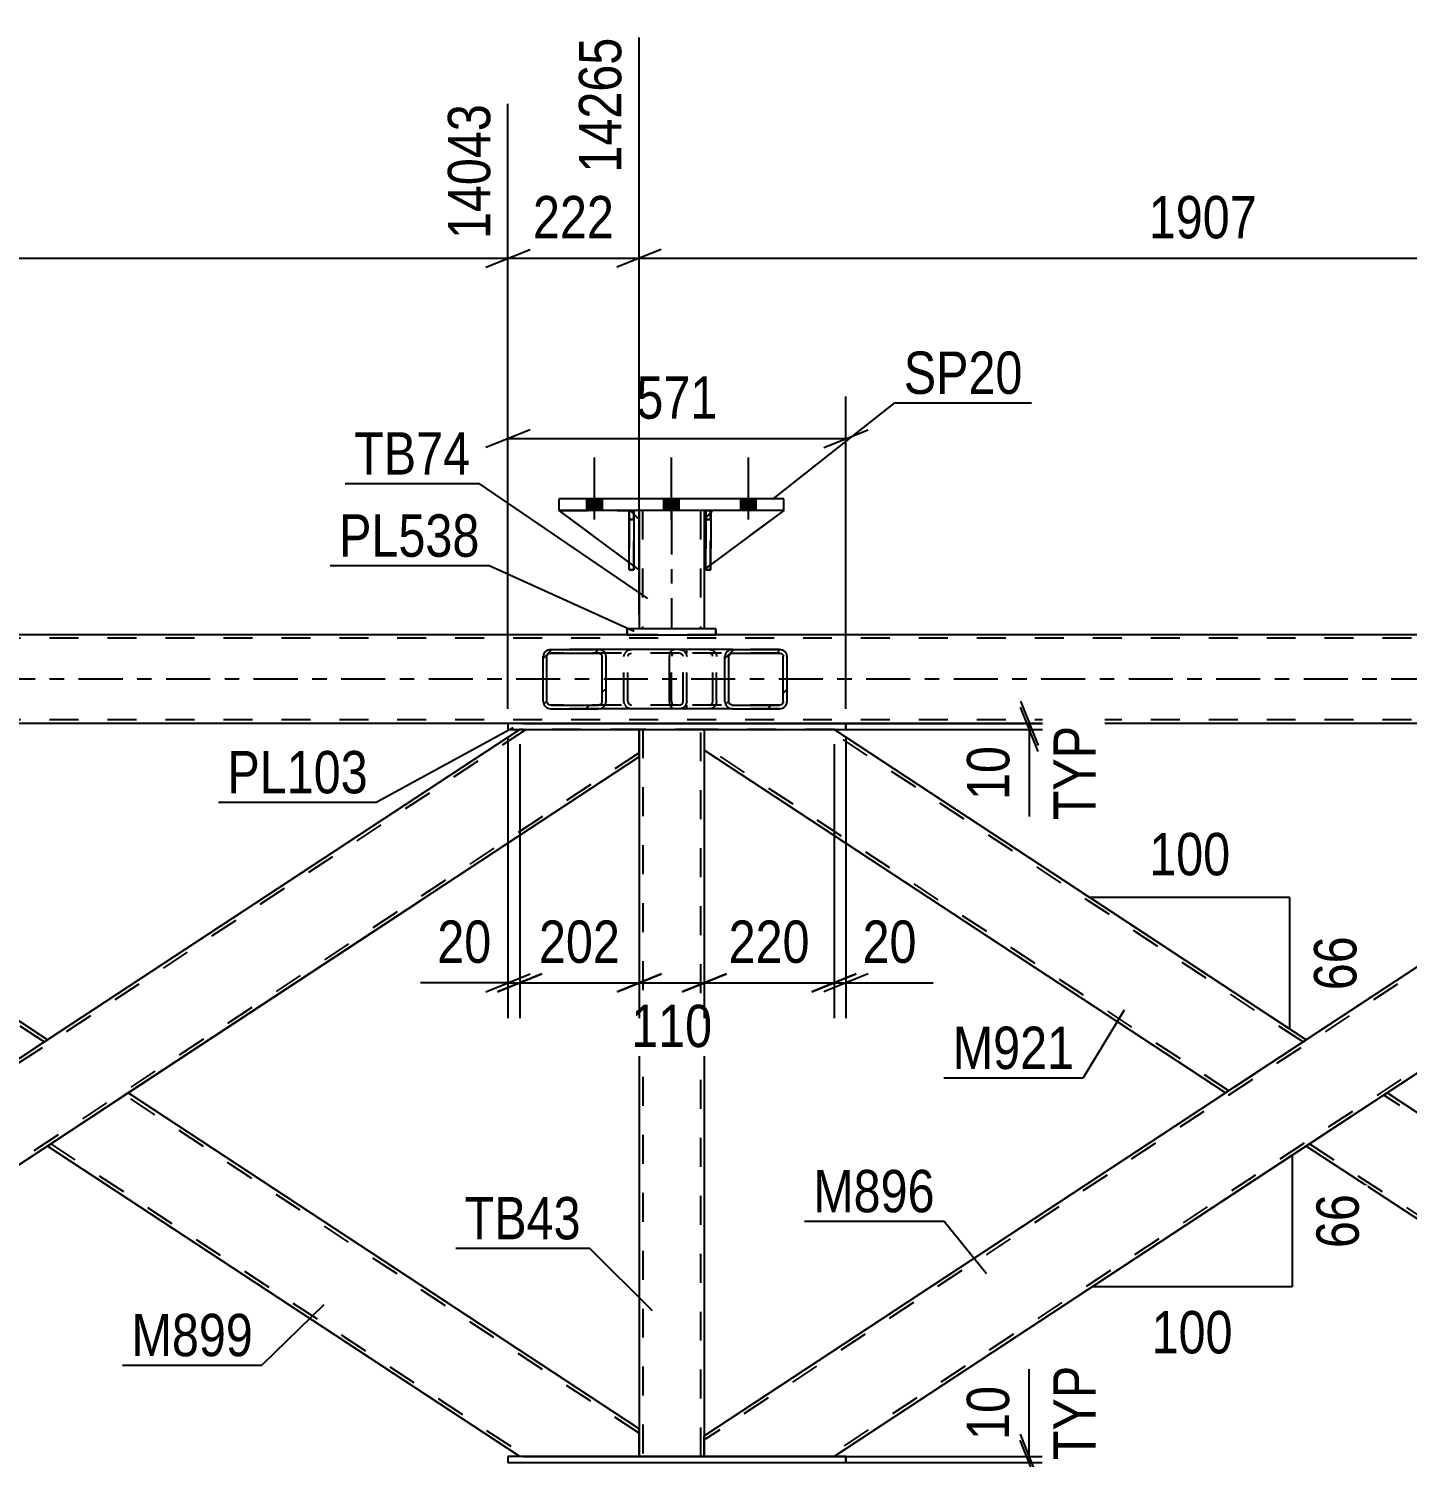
# Model space of a CAD drawing. Header units: millimetres. Extents: x -834 to 355, y -855 to -14.
# Drawn here: x -264 to -170.8, y -531.7 to -435 of the extents above; entities that cross this region are included whole.
import ezdxf

# ---------------------------------------------------------------- set-up
doc = ezdxf.new("R2010")
doc.units = ezdxf.units.MM
doc.linetypes.add('DXK_LINE_DOT2', pattern=[3.9198, 1.9599, -1.9599])
doc.linetypes.add('DXK_LINE_DOT3', pattern=[5.9187, 2.979, -0.9799, 0.9799, -0.9799])
doc.styles.add('Arial Narrow', font='ARIALN.TTF', dxfattribs={"height": 0.2})

# ---------------------------------------------------------------- blocks, each defined once
blk = doc.blocks.new('Bolt-570384938-8551 - 8376')
at = {"linetype": 'Continuous'}
for points in [[(-226.285, -467.632), (-225.245, -467.632), (-225.245, -466.832), (-226.285, -466.832)], [(-226.285, -467.632), (-225.245, -467.632), (-225.245, -466.832), (-226.285, -466.832)], [(-226.285, -467.632), (-225.245, -467.632), (-225.245, -466.832), (-226.285, -466.832)], [(-221.085, -467.632), (-220.045, -467.632), (-220.045, -466.832), (-221.085, -466.832)], [(-221.085, -467.632), (-220.045, -467.632), (-220.045, -466.832), (-221.085, -466.832)], [(-215.885, -467.632), (-214.845, -467.632), (-214.845, -466.832), (-215.885, -466.832)], [(-215.885, -467.632), (-214.845, -467.632), (-214.845, -466.832), (-215.885, -466.832)], [(-215.885, -467.632), (-214.845, -467.632), (-214.845, -466.832), (-215.885, -466.832)]]:
    blk.add_hatch(color=1, dxfattribs=at).paths.add_polyline_path(points)
at = {"color": 1, "linetype": 'Continuous'}
for p, q in [((-225.765, -468.232), (-225.765, -464.032)), ((-225.765, -468.232), (-225.765, -464.032)), ((-225.765, -468.232), (-225.765, -464.032)), ((-220.565, -468.232), (-220.565, -464.032)), ((-220.565, -468.232), (-220.565, -464.032)), ((-215.365, -468.232), (-215.365, -464.032)), ((-215.365, -468.232), (-215.365, -464.032)), ((-215.365, -468.232), (-215.365, -464.032)), ((-226.285, -467.632), (-226.285, -466.832)), ((-226.285, -467.632), (-226.285, -466.832)), ((-226.285, -467.632), (-226.285, -466.832)), ((-225.245, -467.632), (-225.245, -466.832)), ((-225.245, -467.632), (-225.245, -466.832)), ((-225.245, -467.632), (-225.245, -466.832)), ((-221.085, -467.632), (-221.085, -466.832)), ((-221.085, -467.632), (-221.085, -466.832)), ((-220.045, -467.632), (-220.045, -466.832)), ((-220.045, -467.632), (-220.045, -466.832)), ((-215.885, -467.632), (-215.885, -466.832)), ((-215.885, -467.632), (-215.885, -466.832)), ((-215.885, -467.632), (-215.885, -466.832)), ((-214.845, -467.632), (-214.845, -466.832)), ((-214.845, -467.632), (-214.845, -466.832)), ((-214.845, -467.632), (-214.845, -466.832))]:
    blk.add_line(p, q, dxfattribs=at)
blk = doc.blocks.new('Part-570384938-8392 - 8376')
at = {"color": 7, "linetype": 'DXK_LINE_DOT2'}
for p, q in [((-218.353, -482.432), (-222.753, -482.432)), ((-222.753, -482.432), (-222.753, -484.301)), ((-222.513, -482.432), (-222.513, -531.631)), ((-218.593, -531.631), (-218.593, -482.432)), ((-218.353, -482.432), (-218.353, -483.837)), ((-222.753, -529.762), (-222.753, -531.631)), ((-218.353, -530.227), (-218.353, -531.631)), ((-222.753, -531.631), (-218.353, -531.631))]:
    blk.add_line(p, q, dxfattribs=at)
at = {"color": 2, "linetype": 'Continuous'}
for p, q in [((-222.753, -484.301), (-222.753, -529.762)), ((-218.353, -483.837), (-218.353, -530.227))]:
    blk.add_line(p, q, dxfattribs=at)
blk = doc.blocks.new('Part-570384938-8474 - 8376')
at = {"color": 7, "linetype": 'DXK_LINE_DOT2'}
for p, q in [((-230.391, -482.432), (-305.187, -531.631)), ((-222.753, -482.432), (-230.828, -482.432)), ((-230.828, -482.432), (-230.828, -482.432)), ((-222.753, -484.015), (-295.142, -531.631)), ((-222.753, -483.728), (-222.753, -484.302)), ((-262.767, -503.441), (-268.226, -507.032)), ((-257.308, -507.032), (-262.734, -510.601)), ((-262.767, -510.623), (-262.734, -510.601)), ((-262.734, -510.601), (-262.767, -510.623)), ((-305.334, -531.441), (-305.623, -531.631)), ((-305.623, -531.631), (-305.623, -531.631)), ((-305.623, -531.631), (-294.705, -531.631))]:
    blk.add_line(p, q, dxfattribs=at)
at = {"color": 2, "linetype": 'Continuous'}
for p, q in [((-230.828, -482.432), (-262.767, -503.441)), ((-222.753, -484.302), (-222.753, -482.432)), ((-222.753, -484.302), (-257.308, -507.032)), ((-268.226, -507.032), (-305.334, -531.441)), ((-262.767, -510.623), (-294.705, -531.631))]:
    blk.add_line(p, q, dxfattribs=at)
blk = doc.blocks.new('Part-570384938-8987 - 8376')
at = {"color": 2, "linetype": 'Continuous'}
for p, q in [((-223.118, -467.632), (-223.438, -467.632)), ((-223.438, -471.632), (-223.438, -467.632)), ((-223.118, -467.632), (-223.118, -467.632)), ((-223.118, -467.632), (-223.118, -471.632)), ((-223.118, -471.632), (-223.438, -471.632))]:
    blk.add_line(p, q, dxfattribs=at)
at = {"color": 7, "linetype": 'DXK_LINE_DOT2'}
for p, q in [((-223.438, -467.632), (-223.438, -468.232)), ((-223.118, -468.232), (-223.118, -467.632)), ((-223.118, -468.232), (-223.438, -468.232)), ((-223.438, -468.232), (-223.438, -471.632)), ((-223.118, -471.632), (-223.118, -468.232))]:
    blk.add_line(p, q, dxfattribs=at)
blk = doc.blocks.new('Part-570384938-8479 - 8376')
at = {"color": 2, "linetype": 'Continuous'}
for p, q in [((-305.334, -482.623), (-305.301, -482.601)), ((-268.226, -507.032), (-305.334, -482.623)), ((-305.301, -482.601), (-305.044, -482.432)), ((-305.06, -482.432), (-305.099, -482.468)), ((-262.767, -503.441), (-294.706, -482.432)), ((-263.037, -503.618), (-268.226, -507.032)), ((-262.8, -503.463), (-263.037, -503.618)), ((-262.767, -503.441), (-262.8, -503.463)), ((-262.767, -503.441), (-262.767, -503.441))]:
    blk.add_line(p, q, dxfattribs=at)
at = {"color": 7, "linetype": 'DXK_LINE_DOT2'}
for p, q in [((-305.301, -482.601), (-305.334, -482.623)), ((-268.008, -506.888), (-305.116, -482.479)), ((-294.706, -482.432), (-305.06, -482.432)), ((-305.06, -482.432), (-305.06, -482.432)), ((-262.985, -503.585), (-295.143, -482.432)), ((-263.037, -503.618), (-262.895, -503.525)), ((-262.985, -503.585), (-262.985, -503.585)), ((-262.767, -503.441), (-262.767, -503.441)), ((-262.767, -503.441), (-262.767, -503.441)), ((-263.204, -503.728), (-263.204, -503.728)), ((-263.204, -503.728), (-263.204, -503.728)), ((-268.226, -507.032), (-268.226, -507.032))]:
    blk.add_line(p, q, dxfattribs=at)
blk = doc.blocks.new('Part-570384938-8510 - 8376')
at = {"linetype": 'Continuous'}
h = blk.add_hatch(dxfattribs=at)
h.set_pattern_fill('', scale=0.7, style=0, pattern_type=0)
h.set_pattern_definition([(45, (-229.2106, -480.7356), (-1.57154, 1.57154), [])])
h.paths.add_polyline_path([(-229.25, -480.552), (-229.211, -480.736), (-229.1, -480.891), (-228.934, -480.995), (-228.739, -481.032), (-225.504, -481.032), (-225.308, -480.995), (-225.142, -480.891), (-225.032, -480.736), (-224.993, -480.552), (-224.993, -477.512), (-225.032, -477.328), (-225.142, -477.173), (-225.308, -477.068), (-225.504, -477.032), (-228.739, -477.032), (-228.934, -477.068), (-229.1, -477.173), (-229.211, -477.328), (-229.25, -477.512)])
h.paths.add_polyline_path([(-228.975, -477.42), (-228.919, -477.342), (-228.836, -477.29), (-228.739, -477.272), (-225.504, -477.272), (-225.406, -477.29), (-225.323, -477.342), (-225.268, -477.42), (-225.248, -477.512), (-225.248, -480.552), (-225.268, -480.644), (-225.323, -480.722), (-225.406, -480.774), (-225.504, -480.792), (-228.739, -480.792), (-228.836, -480.774), (-228.919, -480.722), (-228.975, -480.644), (-228.994, -480.552), (-228.994, -477.512)])
at = {"color": 2, "linetype": 'Continuous'}
for p, q in [((-229.211, -477.328), (-229.25, -477.512)), ((-229.25, -480.552), (-229.25, -477.512)), ((-228.994, -477.512), (-228.975, -477.42)), ((-228.994, -480.552), (-228.994, -477.512)), ((-228.975, -477.42), (-228.919, -477.342)), ((-228.739, -477.032), (-228.934, -477.068)), ((-228.919, -477.342), (-228.836, -477.29)), ((-228.836, -477.29), (-228.739, -477.272)), ((-228.739, -477.032), (-225.504, -477.032)), ((-228.739, -477.272), (-225.504, -477.272)), ((-220.425, -477.032), (-225.504, -477.032)), ((-225.308, -477.068), (-225.504, -477.032)), ((-225.504, -477.272), (-225.406, -477.29)), ((-225.406, -477.29), (-225.323, -477.342)), ((-225.323, -477.342), (-225.268, -477.42)), ((-225.268, -477.42), (-225.248, -477.512)), ((-225.248, -480.552), (-225.248, -477.512)), ((-224.993, -477.512), (-225.032, -477.328)), ((-224.993, -480.552), (-224.993, -477.512)), ((-229.25, -480.552), (-229.211, -480.736)), ((-228.975, -480.644), (-228.994, -480.552)), ((-228.919, -480.722), (-228.975, -480.644)), ((-228.934, -480.995), (-228.739, -481.032)), ((-228.836, -480.774), (-228.919, -480.722)), ((-228.739, -480.792), (-228.836, -480.774)), ((-228.739, -480.792), (-225.504, -480.792)), ((-228.739, -481.032), (-225.504, -481.032)), ((-225.406, -480.774), (-225.504, -480.792)), ((-225.504, -481.032), (-225.308, -480.995)), ((-220.425, -481.032), (-225.504, -481.032)), ((-225.323, -480.722), (-225.406, -480.774)), ((-225.268, -480.644), (-225.323, -480.722)), ((-225.248, -480.552), (-225.268, -480.644)), ((-225.032, -480.736), (-224.993, -480.552))]:
    blk.add_line(p, q, dxfattribs=at)
at = {"color": 7, "linetype": 'DXK_LINE_DOT2'}
for p, q in [((-225.504, -477.032), (-228.739, -477.032)), ((-220.038, -477.272), (-228.739, -477.272)), ((-223.784, -477.512), (-223.745, -477.328)), ((-223.784, -480.552), (-223.784, -477.512)), ((-223.509, -477.42), (-223.529, -477.512)), ((-223.529, -480.552), (-223.529, -477.512)), ((-223.454, -477.342), (-223.509, -477.42)), ((-223.469, -477.068), (-223.273, -477.032)), ((-223.454, -477.342), (-223.432, -477.328)), ((-223.432, -477.328), (-223.371, -477.29)), ((-223.371, -477.29), (-223.273, -477.272)), ((-220.038, -477.032), (-220.425, -477.032)), ((-220.038, -477.032), (-219.843, -477.068)), ((-219.941, -477.29), (-220.038, -477.272)), ((-219.858, -477.342), (-219.941, -477.29)), ((-219.802, -477.42), (-219.858, -477.342)), ((-219.783, -477.512), (-219.802, -477.42)), ((-219.783, -480.552), (-219.783, -477.512)), ((-219.566, -477.328), (-219.528, -477.512)), ((-219.528, -480.552), (-219.528, -477.512)), ((-220.038, -480.792), (-228.739, -480.792)), ((-225.504, -481.032), (-228.739, -481.032)), ((-223.745, -480.736), (-223.784, -480.552)), ((-223.529, -480.552), (-223.509, -480.644)), ((-223.509, -480.644), (-223.454, -480.722)), ((-223.273, -481.032), (-223.469, -480.995)), ((-223.454, -480.722), (-223.432, -480.736)), ((-223.432, -480.736), (-223.371, -480.774)), ((-223.371, -480.774), (-223.273, -480.792)), ((-220.038, -481.032), (-220.425, -481.032)), ((-220.038, -480.792), (-219.941, -480.774)), ((-219.843, -480.995), (-220.038, -481.032)), ((-219.941, -480.774), (-219.858, -480.722)), ((-219.858, -480.722), (-219.802, -480.644)), ((-219.802, -480.644), (-219.783, -480.552)), ((-219.528, -480.552), (-219.566, -480.736))]:
    blk.add_line(p, q, dxfattribs=at)
at = {"color": 2, "linetype": 'Continuous'}
for centre, start, end in [((-228.758, -477.533), 110.75831, 155.68004), ((-225.484, -477.533), 24.31996, 69.24169), ((-228.758, -480.531), 204.31996, 249.24169), ((-225.484, -480.531), 290.75831, 335.68004)]:
    blk.add_arc(centre, 0.496, start, end, dxfattribs=at)
at = {"color": 7, "linetype": 'DXK_LINE_DOT2'}
for centre, start, end in [((-223.293, -477.533), 110.75832, 155.68004), ((-220.019, -477.533), 24.31996, 69.24168), ((-223.293, -480.531), 204.31996, 249.24168), ((-220.019, -480.531), 290.75832, 335.68004)]:
    blk.add_arc(centre, 0.496, start, end, dxfattribs=at)
blk = doc.blocks.new('Part-570384938-8564 - 8376')
at = {"color": 7, "linetype": 'DXK_LINE_DOT2'}
for p, q in [((-218.238, -468.232), (-218.238, -467.632)), ((-218.238, -467.632), (-218.238, -467.632)), ((-218.238, -467.632), (-218.238, -471.632)), ((-218.238, -467.632), (-217.918, -467.632)), ((-217.918, -467.632), (-217.918, -468.232)), ((-217.918, -471.632), (-217.918, -467.632)), ((-218.238, -471.632), (-218.238, -468.232)), ((-218.238, -468.232), (-217.918, -468.232)), ((-217.918, -468.232), (-217.918, -471.632)), ((-218.238, -471.632), (-217.918, -471.632))]:
    blk.add_line(p, q, dxfattribs=at)
blk = doc.blocks.new('Part-570384938-8566 - 8376')
at = {"color": 2, "linetype": 'Continuous'}
for p, q in [((-217.918, -467.632), (-218.239, -467.632)), ((-218.239, -471.632), (-218.238, -467.632)), ((-217.919, -467.632), (-217.918, -467.632)), ((-217.918, -467.632), (-217.919, -471.632)), ((-217.919, -471.632), (-218.239, -471.632))]:
    blk.add_line(p, q, dxfattribs=at)
at = {"color": 7, "linetype": 'DXK_LINE_DOT2'}
for p, q in [((-218.239, -467.632), (-218.239, -468.232)), ((-217.919, -468.232), (-217.919, -467.632)), ((-217.919, -468.232), (-218.239, -468.232)), ((-218.239, -468.232), (-218.239, -471.632)), ((-217.919, -471.632), (-217.919, -468.232))]:
    blk.add_line(p, q, dxfattribs=at)
blk = doc.blocks.new('Part-570384938-8940 - 8376')
at = {"linetype": 'Continuous'}
h = blk.add_hatch(dxfattribs=at)
h.set_pattern_fill('', scale=0.7, style=0, pattern_type=0)
h.set_pattern_definition([(45, (-216.911, -480.7356), (-1.57154, 1.57154), [])])
h.paths.add_polyline_path([(-216.949, -480.552), (-216.911, -480.736), (-216.802, -480.891), (-216.638, -480.995), (-216.446, -481.032), (-213.257, -481.032), (-213.064, -480.995), (-212.9, -480.891), (-212.791, -480.736), (-212.753, -480.552), (-212.753, -477.512), (-212.791, -477.328), (-212.9, -477.173), (-213.064, -477.068), (-213.257, -477.032), (-216.446, -477.032), (-216.638, -477.068), (-216.802, -477.173), (-216.911, -477.328), (-216.949, -477.512)])
h.paths.add_polyline_path([(-216.678, -477.42), (-216.624, -477.342), (-216.542, -477.29), (-216.446, -477.272), (-213.257, -477.272), (-213.16, -477.29), (-213.078, -477.342), (-213.024, -477.42), (-213.005, -477.512), (-213.005, -480.552), (-213.024, -480.644), (-213.078, -480.722), (-213.16, -480.774), (-213.257, -480.792), (-216.446, -480.792), (-216.542, -480.774), (-216.624, -480.722), (-216.678, -480.644), (-216.697, -480.552), (-216.697, -477.512)])
at = {"color": 2, "linetype": 'Continuous'}
for p, q in [((-220.694, -477.512), (-220.674, -477.328)), ((-220.694, -480.552), (-220.694, -477.512)), ((-220.674, -477.328), (-220.615, -477.173)), ((-220.615, -477.173), (-220.528, -477.068)), ((-220.528, -477.068), (-220.425, -477.032)), ((-216.446, -477.032), (-220.425, -477.032)), ((-216.911, -477.328), (-216.949, -477.512)), ((-216.949, -480.552), (-216.949, -477.512)), ((-216.697, -477.512), (-216.678, -477.42)), ((-216.697, -480.552), (-216.697, -477.512)), ((-216.678, -477.42), (-216.624, -477.342)), ((-216.446, -477.032), (-216.638, -477.068)), ((-216.624, -477.342), (-216.542, -477.29)), ((-216.542, -477.29), (-216.446, -477.272)), ((-216.446, -477.032), (-213.257, -477.032)), ((-216.446, -477.272), (-213.257, -477.272)), ((-213.064, -477.068), (-213.257, -477.032)), ((-213.257, -477.272), (-213.16, -477.29)), ((-213.16, -477.29), (-213.078, -477.342)), ((-213.078, -477.342), (-213.024, -477.42)), ((-213.024, -477.42), (-213.005, -477.512)), ((-213.005, -480.552), (-213.005, -477.512)), ((-212.753, -477.512), (-212.791, -477.328)), ((-212.753, -480.552), (-212.753, -477.512)), ((-220.674, -480.736), (-220.694, -480.552)), ((-220.615, -480.891), (-220.674, -480.736)), ((-220.528, -480.995), (-220.615, -480.891)), ((-220.425, -481.032), (-220.528, -480.995)), ((-216.446, -481.032), (-220.425, -481.032)), ((-216.949, -480.552), (-216.911, -480.736)), ((-216.678, -480.644), (-216.697, -480.552)), ((-216.624, -480.722), (-216.678, -480.644)), ((-216.638, -480.995), (-216.446, -481.032)), ((-216.542, -480.774), (-216.624, -480.722)), ((-216.446, -480.792), (-216.542, -480.774)), ((-216.446, -480.792), (-213.257, -480.792)), ((-216.446, -481.032), (-213.257, -481.032)), ((-213.16, -480.774), (-213.257, -480.792)), ((-213.257, -481.032), (-213.064, -480.995)), ((-213.078, -480.722), (-213.16, -480.774)), ((-213.024, -480.644), (-213.078, -480.722)), ((-213.005, -480.552), (-213.024, -480.644)), ((-212.791, -480.736), (-212.753, -480.552))]:
    blk.add_line(p, q, dxfattribs=at)
at = {"color": 7, "linetype": 'DXK_LINE_DOT2'}
for p, q in [((-220.549, -477.42), (-220.56, -477.512)), ((-220.56, -480.552), (-220.56, -477.512)), ((-220.52, -477.342), (-220.549, -477.42)), ((-220.477, -477.29), (-220.52, -477.342)), ((-220.425, -477.272), (-220.477, -477.29)), ((-213.257, -477.272), (-220.425, -477.272)), ((-219.528, -477.272), (-219.528, -477.032)), ((-218.018, -477.032), (-217.825, -477.068)), ((-217.922, -477.29), (-218.018, -477.272)), ((-217.84, -477.342), (-217.922, -477.29)), ((-217.785, -477.42), (-217.84, -477.342)), ((-217.766, -477.512), (-217.785, -477.42)), ((-217.766, -480.552), (-217.766, -477.512)), ((-217.553, -477.328), (-217.514, -477.512)), ((-217.514, -480.552), (-217.514, -477.512)), ((-213.257, -477.032), (-216.446, -477.032)), ((-220.56, -480.552), (-220.549, -480.644)), ((-220.549, -480.644), (-220.52, -480.722)), ((-220.52, -480.722), (-220.477, -480.774)), ((-220.477, -480.774), (-220.425, -480.792)), ((-213.257, -480.792), (-220.425, -480.792)), ((-219.528, -481.032), (-219.528, -480.792)), ((-218.018, -480.792), (-217.922, -480.774)), ((-217.825, -480.995), (-218.018, -481.032)), ((-217.922, -480.774), (-217.84, -480.722)), ((-217.84, -480.722), (-217.785, -480.644)), ((-217.785, -480.644), (-217.766, -480.552)), ((-217.514, -480.552), (-217.553, -480.736)), ((-213.257, -481.032), (-216.446, -481.032))]:
    blk.add_line(p, q, dxfattribs=at)
for centre, start, end in [((-218.003, -477.528), 23.89514, 68.84868), ((-218.003, -480.536), 291.15132, 336.10486)]:
    blk.add_arc(centre, 0.492, start, end, dxfattribs=at)
at = {"color": 2, "linetype": 'Continuous'}
for centre, start, end in [((-216.461, -477.528), 111.15132, 156.10487), ((-213.242, -477.528), 23.89513, 68.84868), ((-216.461, -480.536), 203.89513, 248.84868), ((-213.242, -480.536), 291.15132, 336.10487)]:
    blk.add_arc(centre, 0.492, start, end, dxfattribs=at)
blk = doc.blocks.new('Part-570384938-8954 - 8376')
at = {"color": 2, "linetype": 'Continuous'}
for p, q in [((-172.174, -507.032), (-177.633, -510.623)), ((-172.174, -507.032), (-172.174, -507.032)), ((-135.066, -531.441), (-172.174, -507.032)), ((-177.633, -510.623), (-177.633, -510.623)), ((-145.695, -531.631), (-177.633, -510.623)), ((-135.099, -531.463), (-135.355, -531.631)), ((-135.301, -531.595), (-135.341, -531.631)), ((-135.066, -531.441), (-135.099, -531.463))]:
    blk.add_line(p, q, dxfattribs=at)
at = {"color": 7, "linetype": 'DXK_LINE_DOT2'}
for p, q in [((-172.207, -507.054), (-172.61, -507.319)), ((-172.61, -507.319), (-172.61, -507.319)), ((-172.61, -507.319), (-172.61, -507.319)), ((-172.392, -507.175), (-172.392, -507.175)), ((-135.284, -531.584), (-172.392, -507.175)), ((-172.174, -507.032), (-172.174, -507.032)), ((-177.196, -510.335), (-177.196, -510.335)), ((-177.414, -510.479), (-177.398, -510.468)), ((-177.414, -510.479), (-177.414, -510.479)), ((-177.414, -510.479), (-145.258, -531.631)), ((-135.341, -531.631), (-145.695, -531.631)), ((-145.695, -531.631), (-145.695, -531.631)), ((-135.355, -531.631), (-135.335, -531.618)), ((-135.301, -531.595), (-135.284, -531.584)), ((-135.284, -531.584), (-135.301, -531.595)), ((-135.066, -531.441), (-135.066, -531.441))]:
    blk.add_line(p, q, dxfattribs=at)
blk = doc.blocks.new('Part-570384938-8685 - 8376')
at = {"color": 7, "linetype": 'DXK_LINE_DOT2'}
for p, q in [((-217.765, -467.631), (-218.365, -468.231)), ((-218.365, -468.231), (-217.765, -467.631)), ((-218.365, -471.631), (-212.965, -467.632)), ((-212.965, -467.632), (-217.765, -467.631)), ((-218.365, -468.231), (-218.365, -471.631)), ((-218.365, -468.231), (-218.365, -468.231)), ((-218.365, -468.231), (-218.365, -471.631))]:
    blk.add_line(p, q, dxfattribs=at)
blk = doc.blocks.new('Part-570384938-8686 - 8376')
at = {"color": 7, "linetype": 'DXK_LINE_DOT2'}
for p, q in [((-218.365, -468.231), (-217.765, -467.631)), ((-217.918, -467.785), (-218.238, -468.105)), ((-212.965, -467.632), (-217.765, -467.631)), ((-218.365, -468.231), (-218.365, -471.631)), ((-218.365, -471.631), (-217.919, -471.301))]:
    blk.add_line(p, q, dxfattribs=at)
at = {"color": 2, "linetype": 'Continuous'}
for p, q in [((-212.965, -467.632), (-217.919, -471.301)), ((-217.765, -467.631), (-217.918, -467.785)), ((-218.238, -468.105), (-218.365, -468.231)), ((-218.365, -468.231), (-218.365, -471.631)), ((-218.365, -468.231), (-218.365, -468.231)), ((-218.239, -471.538), (-218.365, -471.631))]:
    blk.add_line(p, q, dxfattribs=at)
blk = doc.blocks.new('Part-570384938-8687 - 8376')
at = {"color": 7, "linetype": 'DXK_LINE_DOT2'}
for p, q in [((-222.765, -471.631), (-228.165, -467.631)), ((-228.165, -467.631), (-223.365, -467.631)), ((-223.365, -467.631), (-222.765, -468.231)), ((-222.765, -468.231), (-222.765, -471.631))]:
    blk.add_line(p, q, dxfattribs=at)
blk = doc.blocks.new('Part-570384938-8688 - 8376')
at = {"color": 2, "linetype": 'Continuous'}
for p, q in [((-223.438, -471.132), (-228.165, -467.631)), ((-222.765, -468.231), (-223.118, -467.878)), ((-222.765, -468.231), (-222.765, -471.631)), ((-222.765, -471.631), (-223.118, -471.369))]:
    blk.add_line(p, q, dxfattribs=at)
at = {"color": 7, "linetype": 'DXK_LINE_DOT2'}
for p, q in [((-223.365, -467.631), (-228.165, -467.631)), ((-223.118, -467.878), (-223.365, -467.631)), ((-223.118, -471.369), (-223.438, -471.132))]:
    blk.add_line(p, q, dxfattribs=at)
blk = doc.blocks.new('Part-570384938-8693 - 8376')
at = {"color": 2, "linetype": 'Continuous'}
for p, q in [((-228.165, -467.632), (-228.165, -466.832)), ((-212.965, -466.832), (-228.165, -466.832)), ((-212.965, -467.632), (-212.965, -466.832)), ((-212.965, -467.632), (-228.165, -467.632))]:
    blk.add_line(p, q, dxfattribs=at)
at = {"color": 7, "linetype": 'DXK_LINE_DOT2'}
for p, q in [((-228.165, -467.632), (-228.165, -466.832)), ((-212.965, -467.632), (-212.965, -466.832))]:
    blk.add_line(p, q, dxfattribs=at)
blk = doc.blocks.new('Part-570384938-8703 - 8376')
at = {"color": 2, "linetype": 'Continuous'}
for p, q in [((-222.765, -467.632), (-222.765, -468.232)), ((-218.365, -467.632), (-218.365, -468.232)), ((-222.765, -471.631), (-222.765, -475.632)), ((-218.365, -471.631), (-218.365, -475.632))]:
    blk.add_line(p, q, dxfattribs=at)
at = {"color": 7, "linetype": 'DXK_LINE_DOT2'}
for p, q in [((-218.365, -467.632), (-222.765, -467.632)), ((-222.525, -467.632), (-222.525, -475.632)), ((-218.605, -467.632), (-218.605, -475.632)), ((-222.765, -468.232), (-222.765, -471.631)), ((-218.365, -468.232), (-218.365, -471.631)), ((-218.365, -475.632), (-222.765, -475.632))]:
    blk.add_line(p, q, dxfattribs=at)
at = {"color": 7, "linetype": 'DXK_LINE_DOT3'}
blk.add_line((-220.565, -467.632), (-220.565, -475.632), dxfattribs=at)
blk = doc.blocks.new('Part-570384938-8708 - 8376')
at = {"color": 2, "linetype": 'Continuous'}
for p, q in [((-223.565, -476.032), (-223.565, -475.632)), ((-223.565, -475.632), (-223.565, -475.632)), ((-217.565, -475.632), (-223.565, -475.632)), ((-217.565, -475.632), (-217.565, -476.032)), ((-223.565, -476.032), (-223.565, -476.032)), ((-223.565, -476.032), (-217.565, -476.032))]:
    blk.add_line(p, q, dxfattribs=at)
at = {"color": 7, "linetype": 'DXK_LINE_DOT2'}
for p, q in [((-223.565, -475.632), (-223.565, -476.032)), ((-217.565, -475.632), (-217.565, -475.632)), ((-217.565, -476.032), (-217.565, -475.632)), ((-217.565, -476.032), (-217.565, -476.032))]:
    blk.add_line(p, q, dxfattribs=at)
blk = doc.blocks.new('Part-570384938-8757 - 8376')
at = {"color": 2, "linetype": 'Continuous'}
for p, q in [((-231.628, -482.032), (-231.628, -482.432)), ((-208.772, -482.032), (-231.628, -482.032)), ((-208.772, -482.032), (-208.772, -482.432)), ((-208.772, -482.032), (-208.772, -482.032)), ((-231.628, -482.432), (-208.772, -482.432)), ((-208.772, -482.432), (-208.772, -482.432))]:
    blk.add_line(p, q, dxfattribs=at)
at = {"color": 7, "linetype": 'DXK_LINE_DOT2'}
for p, q in [((-231.628, -482.032), (-231.628, -482.432)), ((-208.772, -482.432), (-208.772, -482.032)), ((-208.772, -482.032), (-208.772, -482.032)), ((-208.772, -482.432), (-208.772, -482.432))]:
    blk.add_line(p, q, dxfattribs=at)
blk = doc.blocks.new('Part-570384938-8774 - 8376')
at = {"color": 2, "linetype": 'Continuous'}
for p, q in [((-231.629, -531.631), (-231.629, -532.031)), ((-208.771, -531.631), (-231.629, -531.631)), ((-208.771, -531.631), (-208.771, -532.031)), ((-208.771, -531.631), (-208.771, -531.631)), ((-231.629, -532.031), (-208.771, -532.031)), ((-208.771, -532.031), (-208.771, -532.031))]:
    blk.add_line(p, q, dxfattribs=at)
at = {"color": 7, "linetype": 'DXK_LINE_DOT2'}
for p, q in [((-231.629, -531.631), (-231.629, -532.031)), ((-208.771, -532.031), (-208.771, -531.631)), ((-208.771, -531.631), (-208.771, -531.631)), ((-208.771, -532.031), (-208.771, -532.031))]:
    blk.add_line(p, q, dxfattribs=at)
blk = doc.blocks.new('Part-570384938-8839 - 8376')
at = {"color": 2, "linetype": 'Continuous'}
for p, q in [((-257.308, -507.032), (-262.767, -510.623)), ((-257.308, -507.032), (-257.308, -507.032)), ((-222.753, -529.761), (-257.308, -507.032)), ((-262.767, -510.623), (-262.767, -510.623)), ((-230.829, -531.631), (-262.767, -510.623)), ((-222.753, -531.631), (-222.753, -529.761))]:
    blk.add_line(p, q, dxfattribs=at)
at = {"color": 7, "linetype": 'DXK_LINE_DOT2'}
for p, q in [((-257.341, -507.054), (-257.745, -507.319)), ((-257.745, -507.319), (-257.745, -507.319)), ((-257.745, -507.319), (-257.745, -507.319)), ((-257.526, -507.175), (-257.526, -507.175)), ((-222.753, -530.049), (-257.526, -507.175)), ((-257.308, -507.032), (-257.308, -507.032)), ((-262.33, -510.335), (-262.33, -510.335)), ((-262.549, -510.479), (-262.532, -510.468)), ((-262.549, -510.479), (-262.549, -510.479)), ((-262.549, -510.479), (-230.392, -531.631)), ((-222.753, -530.116), (-222.753, -530.049)), ((-222.753, -531.631), (-230.829, -531.631)), ((-230.829, -531.631), (-230.829, -531.631))]:
    blk.add_line(p, q, dxfattribs=at)
blk = doc.blocks.new('Part-570384938-8919 - 8376')
at = {"color": 7, "linetype": 'DXK_LINE_DOT2'}
for p, q in [((-115.637, -476.272), (-793.353, -476.272)), ((-217.565, -476.032), (-223.565, -476.032)), ((-115.637, -481.792), (-793.353, -481.792)), ((-208.772, -482.032), (-231.628, -482.032))]:
    blk.add_line(p, q, dxfattribs=at)
at = {"color": 2, "linetype": 'Continuous'}
for p, q in [((-223.565, -476.032), (-387.833, -476.032)), ((-115.637, -476.032), (-217.565, -476.032)), ((-231.628, -482.032), (-293.906, -482.032)), ((-146.494, -482.032), (-208.772, -482.032))]:
    blk.add_line(p, q, dxfattribs=at)
at = {"color": 7, "linetype": 'DXK_LINE_DOT3'}
blk.add_line((-115.637, -479.032), (-793.353, -479.032), dxfattribs=at)
blk = doc.blocks.new('Part-570384938-8949 - 8376')
at = {"color": 7, "linetype": 'DXK_LINE_DOT2'}
for p, q in [((-145.257, -482.432), (-218.353, -530.513)), ((-135.212, -482.432), (-210.008, -531.631)), ((-134.776, -482.432), (-145.694, -482.432)), ((-145.694, -482.432), (-145.694, -482.432)), ((-134.776, -482.432), (-134.776, -482.432)), ((-134.776, -482.432), (-134.776, -482.432)), ((-177.633, -503.441), (-183.092, -507.032)), ((-172.174, -507.032), (-177.633, -510.623)), ((-209.571, -531.631), (-218.353, -531.631)), ((-209.571, -531.631), (-209.571, -531.631))]:
    blk.add_line(p, q, dxfattribs=at)
at = {"color": 2, "linetype": 'Continuous'}
for p, q in [((-145.694, -482.432), (-177.633, -503.441)), ((-134.776, -482.432), (-172.174, -507.032)), ((-218.353, -530.226), (-183.092, -507.032)), ((-177.633, -510.623), (-209.571, -531.631)), ((-218.353, -531.631), (-218.353, -530.226))]:
    blk.add_line(p, q, dxfattribs=at)
blk = doc.blocks.new('Part-570384938-8975 - 8376')
at = {"color": 2, "linetype": 'Continuous'}
for p, q in [((-218.353, -482.432), (-218.353, -483.838)), ((-177.633, -503.441), (-209.572, -482.432)), ((-183.092, -507.032), (-218.353, -483.838)), ((-177.902, -503.618), (-183.092, -507.032)), ((-177.666, -503.463), (-177.902, -503.618)), ((-177.633, -503.441), (-177.666, -503.463))]:
    blk.add_line(p, q, dxfattribs=at)
at = {"color": 7, "linetype": 'DXK_LINE_DOT2'}
for p, q in [((-209.572, -482.432), (-218.353, -482.432)), ((-210.009, -482.432), (-210.009, -482.432)), ((-177.851, -503.585), (-210.009, -482.432)), ((-182.873, -506.888), (-218.353, -483.55)), ((-177.902, -503.618), (-177.761, -503.525)), ((-177.851, -503.585), (-177.851, -503.585)), ((-177.633, -503.441), (-177.633, -503.441)), ((-177.633, -503.441), (-177.633, -503.441)), ((-178.069, -503.728), (-178.069, -503.728)), ((-178.069, -503.728), (-178.069, -503.728)), ((-183.092, -507.032), (-183.092, -507.032))]:
    blk.add_line(p, q, dxfattribs=at)
blk = doc.blocks.new('Part-570384938-8986 - 8376')
at = {"color": 7, "linetype": 'DXK_LINE_DOT2'}
for p, q in [((-223.438, -468.232), (-223.438, -467.632)), ((-223.438, -467.632), (-223.438, -467.632)), ((-223.438, -467.632), (-223.438, -471.632)), ((-223.438, -467.632), (-223.118, -467.632)), ((-223.118, -467.632), (-223.118, -468.232)), ((-223.118, -471.632), (-223.118, -467.632)), ((-223.438, -471.632), (-223.438, -468.232)), ((-223.438, -468.232), (-223.118, -468.232)), ((-223.118, -468.232), (-223.118, -471.632)), ((-223.438, -471.632), (-223.118, -471.632))]:
    blk.add_line(p, q, dxfattribs=at)
blk = doc.blocks.new('AngleDimension-570384938-49438 - 8376')
at = {"color": 7, "linetype": 'Continuous'}
for p, q in [((-192.767, -493.486), (-192.281, -493.805)), ((-178.747, -493.805), (-192.281, -493.805)), ((-178.747, -502.708), (-192.281, -493.805)), ((-178.747, -502.708), (-178.747, -493.805))]:
    blk.add_line(p, q, dxfattribs=at)
at = {"color": 0}
for points in [[(-182.172, -492.905), (-182.172, -488.705), (-188.856, -488.705), (-188.856, -492.905)], [(-173.647, -495.829), (-177.847, -495.829), (-177.847, -500.685), (-173.647, -500.685)]]:
    blk.add_wipeout(points, dxfattribs=at)
at = {"color": 3, "style": 'Arial Narrow'}
blk.add_text('100', height=2.8633, dxfattribs=at).set_placement((-188.256, -492.305))
blk.add_text('66', height=2.8633, rotation=90.00021, dxfattribs=at).set_placement((-174.247, -500.085))
blk = doc.blocks.new('StraightDimension-570384938-48936 - 8376')
at = {"color": 7, "linetype": 'Continuous'}
for p, q in [((-231.628, -483.032), (-231.628, -501.98)), ((-230.828, -483.432), (-230.828, -501.98)), ((-231.628, -499.58), (-237.534, -499.58)), ((-231.628, -499.58), (-237.534, -499.58)), ((-233.128, -500.18), (-230.128, -498.98)), ((-229.328, -498.98), (-232.328, -500.18)), ((-231.628, -499.58), (-230.828, -499.58))]:
    blk.add_line(p, q, dxfattribs=at)
at = {"color": 0}
blk.add_wipeout([(-232.153, -498.83), (-232.153, -494.63), (-237.009, -494.63), (-237.009, -498.83)], dxfattribs=at)
at = {"color": 3, "style": 'Arial Narrow'}
blk.add_text('20', height=2.8633, dxfattribs=at).set_placement((-236.409, -498.23))
blk = doc.blocks.new('StraightDimension-570384938-9203 - 8376')
at = {"color": 7, "linetype": 'Continuous'}
for p, q in [((-231.628, -481.032), (-231.628, -459.912)), ((-208.772, -481.032), (-208.772, -459.912)), ((-230.128, -462.162), (-233.128, -463.362)), ((-231.628, -462.762), (-208.772, -462.762)), ((-210.272, -463.362), (-207.272, -462.162))]:
    blk.add_line(p, q, dxfattribs=at)
at = {"color": 0}
blk.add_wipeout([(-216.858, -462.012), (-216.858, -457.812), (-223.542, -457.812), (-223.542, -462.012)], dxfattribs=at)
at = {"color": 3, "style": 'Arial Narrow'}
blk.add_text('571', height=2.8633, dxfattribs=at).set_placement((-222.942, -461.412))
blk = doc.blocks.new('StraightDimension-570384938-10040 - 8376')
at = {"color": 7, "linetype": 'Continuous'}
for p, q in [((-196.383, -531.631), (-196.383, -525.725)), ((-196.383, -531.631), (-196.383, -525.725)), ((-196.983, -530.131), (-195.783, -533.131)), ((-195.783, -533.531), (-196.983, -530.531)), ((-230.629, -531.631), (-193.983, -531.631)), ((-196.383, -532.031), (-196.383, -531.631)), ((-230.629, -532.031), (-193.983, -532.031))]:
    blk.add_line(p, q, dxfattribs=at)
at = {"color": 0, "linetype": 'Continuous'}
blk.add_wipeout([(-191.283, -524.883), (-195.483, -524.883), (-195.483, -532.473), (-191.283, -532.473)], dxfattribs=at)
at = {"color": 0}
blk.add_wipeout([(-197.133, -526.25), (-201.333, -526.25), (-201.333, -531.106), (-197.133, -531.106)], dxfattribs=at)
at = {"color": 3, "linetype": 'Continuous', "style": 'Arial Narrow'}
blk.add_text('TYP', height=2.8633, rotation=90.00021, dxfattribs=at).set_placement((-191.883, -531.873))
at = {"color": 3, "style": 'Arial Narrow'}
blk.add_text('10', height=2.8633, rotation=90.00021, dxfattribs=at).set_placement((-197.733, -530.506))
blk = doc.blocks.new('StraightDimension-570384938-10029 - 8376')
at = {"color": 7, "linetype": 'Continuous'}
for p, q in [((-196.969, -480.532), (-195.769, -483.532)), ((-195.769, -483.932), (-196.969, -480.932)), ((-230.628, -482.032), (-193.969, -482.032)), ((-196.369, -482.432), (-196.369, -482.032)), ((-230.628, -482.432), (-193.969, -482.432)), ((-196.369, -482.432), (-196.369, -488.338)), ((-196.369, -482.432), (-196.369, -488.338))]:
    blk.add_line(p, q, dxfattribs=at)
at = {"color": 0, "linetype": 'Continuous'}
blk.add_wipeout([(-191.269, -481.59), (-195.469, -481.59), (-195.469, -489.18), (-191.269, -489.18)], dxfattribs=at)
at = {"color": 0}
blk.add_wipeout([(-197.119, -482.957), (-201.319, -482.957), (-201.319, -487.813), (-197.119, -487.813)], dxfattribs=at)
at = {"color": 3, "linetype": 'Continuous', "style": 'Arial Narrow'}
blk.add_text('TYP', height=2.8633, rotation=90.00021, dxfattribs=at).set_placement((-191.869, -488.58))
at = {"color": 3, "style": 'Arial Narrow'}
blk.add_text('10', height=2.8633, rotation=90.00021, dxfattribs=at).set_placement((-197.719, -487.213))
blk = doc.blocks.new('StraightDimension-570384938-48934 - 8376')
at = {"color": 7, "linetype": 'Continuous'}
for p, q in [((-222.753, -483.432), (-222.753, -502.43)), ((-218.353, -483.432), (-218.353, -502.43)), ((-224.253, -500.18), (-221.253, -498.98)), ((-222.753, -499.58), (-218.353, -499.58)), ((-216.853, -498.98), (-219.853, -500.18))]:
    blk.add_line(p, q, dxfattribs=at)
at = {"color": 0}
blk.add_wipeout([(-217.211, -504.53), (-217.211, -500.33), (-223.895, -500.33), (-223.895, -504.53)], dxfattribs=at)
at = {"color": 3, "style": 'Arial Narrow'}
blk.add_text('110', height=2.8633, dxfattribs=at).set_placement((-223.295, -503.93))
blk = doc.blocks.new('StraightDimension-570384938-48932 - 8376')
at = {"color": 7, "linetype": 'Continuous'}
for p, q in [((-208.772, -483.032), (-208.772, -501.98)), ((-209.572, -483.432), (-209.572, -501.98)), ((-211.072, -500.18), (-208.072, -498.98)), ((-207.272, -498.98), (-210.272, -500.18)), ((-209.572, -499.58), (-208.772, -499.58)), ((-208.772, -499.58), (-202.866, -499.58)), ((-208.772, -499.58), (-202.866, -499.58))]:
    blk.add_line(p, q, dxfattribs=at)
at = {"color": 0}
blk.add_wipeout([(-203.391, -498.83), (-203.391, -494.63), (-208.247, -494.63), (-208.247, -498.83)], dxfattribs=at)
at = {"color": 3, "style": 'Arial Narrow'}
blk.add_text('20', height=2.8633, dxfattribs=at).set_placement((-207.647, -498.23))
blk = doc.blocks.new('StraightDimension-570384938-48933 - 8376')
at = {"color": 7, "linetype": 'Continuous'}
for p, q in [((-218.353, -483.432), (-218.353, -501.98)), ((-209.572, -483.432), (-209.572, -501.98)), ((-219.853, -500.18), (-216.853, -498.98)), ((-218.353, -499.58), (-209.572, -499.58)), ((-208.072, -498.98), (-211.072, -500.18))]:
    blk.add_line(p, q, dxfattribs=at)
at = {"color": 0}
blk.add_wipeout([(-210.62, -498.83), (-210.62, -494.63), (-217.305, -494.63), (-217.305, -498.83)], dxfattribs=at)
at = {"color": 3, "style": 'Arial Narrow'}
blk.add_text('220', height=2.8633, dxfattribs=at).set_placement((-216.705, -498.23))
blk = doc.blocks.new('StraightDimension-570384938-48935 - 8376')
at = {"color": 7, "linetype": 'Continuous'}
for p, q in [((-230.828, -483.432), (-230.828, -501.98)), ((-222.753, -483.432), (-222.753, -501.98)), ((-232.328, -500.18), (-229.328, -498.98)), ((-230.828, -499.58), (-222.753, -499.58)), ((-221.253, -498.98), (-224.253, -500.18))]:
    blk.add_line(p, q, dxfattribs=at)
at = {"color": 0}
blk.add_wipeout([(-223.448, -498.83), (-223.448, -494.63), (-230.133, -494.63), (-230.133, -498.83)], dxfattribs=at)
at = {"color": 3, "style": 'Arial Narrow'}
blk.add_text('202', height=2.8633, dxfattribs=at).set_placement((-229.533, -498.23))
blk = doc.blocks.new('AngleDimension-570384938-48977 - 8376')
at = {"color": 7, "linetype": 'Continuous'}
for p, q in [((-237.62, -494.081), (-270.664, -515.817)), ((-270.664, -515.817), (-284.199, -524.72)), ((-270.664, -515.817), (-270.664, -524.72)), ((-270.664, -524.72), (-284.199, -524.72))]:
    blk.add_line(p, q, dxfattribs=at)
at = {"color": 0}
for points in [[(-265.564, -517.84), (-269.764, -517.84), (-269.764, -522.697), (-265.564, -522.697)], [(-274.089, -529.82), (-274.089, -525.62), (-280.774, -525.62), (-280.774, -529.82)]]:
    blk.add_wipeout(points, dxfattribs=at)
at = {"color": 3, "style": 'Arial Narrow'}
blk.add_text('66', height=2.8633, rotation=90.00021, dxfattribs=at).set_placement((-266.164, -522.097))
blk.add_text('100', height=2.8633, dxfattribs=at).set_placement((-280.174, -529.22))
blk = doc.blocks.new('StraightDimension-570384938-49019 - 8376')
at = {"color": 7, "linetype": 'Continuous'}
for p, q in [((-222.765, -474.632), (-222.765, -435.617)), ((-146.494, -481.032), (-146.494, -440.117)), ((-221.265, -449.957), (-224.265, -451.157)), ((-147.994, -451.157), (-144.994, -449.957)), ((-222.765, -450.557), (-146.494, -450.557))]:
    blk.add_line(p, q, dxfattribs=at)
at = {"color": 0}
blk.add_wipeout([(-180.373, -449.807), (-180.373, -445.607), (-188.885, -445.607), (-188.885, -449.807)], dxfattribs=at)
at = {"color": 3, "style": 'Arial Narrow'}
blk.add_text('1907', height=2.8633, dxfattribs=at).set_placement((-188.285, -449.207))
at = {"color": 0, "linetype": 'Continuous'}
blk.add_wipeout([(-147.094, -439.517), (-151.294, -439.517), (-151.294, -449.857), (-147.094, -449.857)], dxfattribs=at)
at = {"color": 3, "linetype": 'Continuous', "style": 'Arial Narrow'}
blk.add_text('16171', height=2.8633, rotation=90.00021, dxfattribs=at).set_placement((-147.694, -449.257))
blk = doc.blocks.new('StraightDimension-570384938-49020 - 8376')
at = {"color": 7, "linetype": 'Continuous'}
for p, q in [((-222.765, -474.632), (-222.765, -435.617)), ((-231.628, -481.032), (-231.628, -440.117)), ((-233.128, -451.157), (-230.128, -449.957)), ((-221.265, -449.957), (-224.265, -451.157)), ((-231.628, -450.557), (-222.765, -450.557))]:
    blk.add_line(p, q, dxfattribs=at)
at = {"color": 0}
blk.add_wipeout([(-223.854, -449.807), (-223.854, -445.607), (-230.538, -445.607), (-230.538, -449.807)], dxfattribs=at)
at = {"color": 3, "style": 'Arial Narrow'}
blk.add_text('222', height=2.8633, dxfattribs=at).set_placement((-229.938, -449.207))
at = {"color": 0, "linetype": 'Continuous'}
blk.add_wipeout([(-223.365, -435.017), (-227.565, -435.017), (-227.565, -445.357), (-223.365, -445.357)], dxfattribs=at)
at = {"color": 3, "linetype": 'Continuous', "style": 'Arial Narrow'}
blk.add_text('14265', height=2.8633, rotation=90.00021, dxfattribs=at).set_placement((-223.965, -444.757))
blk = doc.blocks.new('StraightDimension-570384938-49021 - 8376')
at = {"color": 7, "linetype": 'Continuous'}
for p, q in [((-316.762, -481.032), (-316.762, -440.117)), ((-231.628, -481.032), (-231.628, -440.117)), ((-315.262, -449.957), (-318.262, -451.157)), ((-233.128, -451.157), (-230.128, -449.957)), ((-316.762, -450.557), (-231.628, -450.557))]:
    blk.add_line(p, q, dxfattribs=at)
at = {"color": 0}
blk.add_wipeout([(-269.939, -449.807), (-269.939, -445.607), (-278.451, -445.607), (-278.451, -449.807)], dxfattribs=at)
at = {"color": 3, "style": 'Arial Narrow'}
blk.add_text('2128', height=2.8633, dxfattribs=at).set_placement((-277.851, -449.207))
at = {"color": 0, "linetype": 'Continuous'}
blk.add_wipeout([(-232.228, -439.517), (-236.428, -439.517), (-236.428, -449.857), (-232.228, -449.857)], dxfattribs=at)
at = {"color": 3, "linetype": 'Continuous', "style": 'Arial Narrow'}
blk.add_text('14043', height=2.8633, rotation=90.00021, dxfattribs=at).set_placement((-232.828, -449.257))
blk = doc.blocks.new('AngleDimension-570384938-49440 - 8376')
at = {"color": 7, "linetype": 'Continuous'}
for p, q in [((-152.486, -494.081), (-178.586, -511.25)), ((-178.586, -511.25), (-192.121, -520.153)), ((-178.586, -511.25), (-178.586, -520.153)), ((-178.586, -520.153), (-192.121, -520.153))]:
    blk.add_line(p, q, dxfattribs=at)
at = {"color": 0}
for points in [[(-173.487, -513.273), (-177.687, -513.273), (-177.686, -518.129), (-173.486, -518.129)], [(-182.012, -525.253), (-182.012, -521.053), (-188.696, -521.053), (-188.696, -525.253)]]:
    blk.add_wipeout(points, dxfattribs=at)
at = {"color": 3, "style": 'Arial Narrow'}
blk.add_text('66', height=2.8633, rotation=90.00021, dxfattribs=at).set_placement((-174.086, -517.529))
blk.add_text('100', height=2.8633, dxfattribs=at).set_placement((-188.096, -524.653))
blk = doc.blocks.new('Mark-570384938-8388 - 8376')
at = {"color": 30, "linetype": 'Continuous'}
for p in [(-235.158, -517.537), (-221.861, -521.779)]:
    blk.add_line(p, (-226.104, -517.537), dxfattribs=at)
at = {"color": 0}
blk.add_wipeout([(-226.704, -516.937), (-226.704, -513.937), (-234.558, -513.937), (-234.558, -516.937)], dxfattribs=at)
blk.add_wipeout([(-226.704, -516.937), (-226.704, -513.937), (-234.558, -513.937), (-234.558, -516.937)], dxfattribs=at)
at = {"color": 3, "style": 'Arial Narrow'}
blk.add_text('TB43', height=2.8633, dxfattribs=at).set_placement((-234.558, -516.937))
blk = doc.blocks.new('Mark-570384938-8689 - 8376')
at = {"color": 30, "linetype": 'Continuous'}
for p, q in [((-213.707, -466.853), (-205.458, -460.331)), ((-205.458, -460.331), (-196.219, -460.331))]:
    blk.add_line(p, q, dxfattribs=at)
at = {"color": 0}
blk.add_wipeout([(-196.819, -459.731), (-196.819, -456.731), (-204.858, -456.731), (-204.858, -459.731)], dxfattribs=at)
blk.add_wipeout([(-196.819, -459.731), (-196.819, -456.731), (-204.858, -456.731), (-204.858, -459.731)], dxfattribs=at)
at = {"color": 3, "style": 'Arial Narrow'}
blk.add_text('SP20', height=2.8633, dxfattribs=at).set_placement((-204.858, -459.731))
blk = doc.blocks.new('Mark-570384938-8699 - 8376')
at = {"color": 30, "linetype": 'Continuous'}
for p in [(-242.629, -465.791), (-222.159, -473.575)]:
    blk.add_line(p, (-233.575, -465.791), dxfattribs=at)
at = {"color": 0}
blk.add_wipeout([(-234.175, -465.191), (-234.175, -462.191), (-242.029, -462.191), (-242.029, -465.191)], dxfattribs=at)
blk.add_wipeout([(-234.175, -465.191), (-234.175, -462.191), (-242.029, -462.191), (-242.029, -465.191)], dxfattribs=at)
at = {"color": 3, "style": 'Arial Narrow'}
blk.add_text('TB74', height=2.8633, dxfattribs=at).set_placement((-242.029, -465.191))
blk = doc.blocks.new('Mark-570384938-8704 - 8376')
at = {"color": 30, "linetype": 'Continuous'}
for p in [(-243.646, -471.351), (-223.085, -475.819)]:
    blk.add_line(p, (-232.942, -471.351), dxfattribs=at)
at = {"color": 0}
blk.add_wipeout([(-233.542, -470.751), (-233.542, -467.751), (-243.046, -467.751), (-243.046, -470.751)], dxfattribs=at)
blk.add_wipeout([(-233.542, -470.751), (-233.542, -467.751), (-243.046, -467.751), (-243.046, -470.751)], dxfattribs=at)
at = {"color": 3, "style": 'Arial Narrow'}
blk.add_text('PL538', height=2.8633, dxfattribs=at).set_placement((-243.046, -470.751))
blk = doc.blocks.new('Mark-570384938-8753 - 8376')
at = {"color": 30, "linetype": 'Continuous'}
for p in [(-231.281, -482.332), (-251.201, -487.359)]:
    blk.add_line(p, (-240.497, -487.359), dxfattribs=at)
at = {"color": 0}
blk.add_wipeout([(-241.097, -486.759), (-241.097, -483.759), (-250.601, -483.759), (-250.601, -486.759)], dxfattribs=at)
blk.add_wipeout([(-241.097, -486.759), (-241.097, -483.759), (-250.601, -483.759), (-250.601, -486.759)], dxfattribs=at)
at = {"color": 3, "style": 'Arial Narrow'}
blk.add_text('PL103', height=2.8633, dxfattribs=at).set_placement((-250.601, -486.759))
blk = doc.blocks.new('Mark-570384938-8835 - 8376')
at = {"color": 30, "linetype": 'Continuous'}
for p in [(-244.085, -521.374), (-257.689, -525.442)]:
    blk.add_line(p, (-248.266, -525.442), dxfattribs=at)
at = {"color": 0}
blk.add_wipeout([(-248.866, -524.842), (-248.866, -521.842), (-257.089, -521.842), (-257.089, -524.842)], dxfattribs=at)
blk.add_wipeout([(-248.866, -524.842), (-248.866, -521.842), (-257.089, -521.842), (-257.089, -524.842)], dxfattribs=at)
at = {"color": 3, "style": 'Arial Narrow'}
blk.add_text('M899', height=2.8633, dxfattribs=at).set_placement((-257.089, -524.842))
blk = doc.blocks.new('Mark-570384938-8945 - 8376')
at = {"color": 30, "linetype": 'Continuous'}
for p in [(-211.582, -515.705), (-199.256, -519.278)]:
    blk.add_line(p, (-202.158, -515.705), dxfattribs=at)
at = {"color": 0}
blk.add_wipeout([(-202.758, -515.105), (-202.758, -512.105), (-210.982, -512.105), (-210.982, -515.105)], dxfattribs=at)
blk.add_wipeout([(-202.758, -515.105), (-202.758, -512.105), (-210.982, -512.105), (-210.982, -515.105)], dxfattribs=at)
at = {"color": 3, "style": 'Arial Narrow'}
blk.add_text('M896', height=2.8633, dxfattribs=at).set_placement((-210.982, -515.105))
blk = doc.blocks.new('Mark-570384938-8971 - 8376')
at = {"color": 30, "linetype": 'Continuous'}
for p in [(-189.96, -501.426), (-202.145, -506.01)]:
    blk.add_line(p, (-192.722, -506.01), dxfattribs=at)
at = {"color": 0}
blk.add_wipeout([(-193.322, -505.41), (-193.322, -502.41), (-201.545, -502.41), (-201.545, -505.41)], dxfattribs=at)
blk.add_wipeout([(-193.322, -505.41), (-193.322, -502.41), (-201.545, -502.41), (-201.545, -505.41)], dxfattribs=at)
at = {"color": 3, "style": 'Arial Narrow'}
blk.add_text('M921', height=2.8633, dxfattribs=at).set_placement((-201.545, -505.41))

msp = doc.modelspace()

# ---------------------------------------------------------------- block references
for name in ['Bolt-570384938-8551 - 8376', 'Part-570384938-8693 - 8376', 'Part-570384938-8687 - 8376', 'Part-570384938-8688 - 8376', 'Part-570384938-8987 - 8376', 'Part-570384938-8986 - 8376', 'Part-570384938-8703 - 8376', 'Part-570384938-8685 - 8376', 'Part-570384938-8686 - 8376', 'Part-570384938-8566 - 8376', 'Part-570384938-8564 - 8376', 'Part-570384938-8708 - 8376', 'Part-570384938-8919 - 8376', 'Part-570384938-8510 - 8376', 'Part-570384938-8940 - 8376', 'Part-570384938-8757 - 8376', 'Part-570384938-8474 - 8376', 'Part-570384938-8479 - 8376', 'Part-570384938-8392 - 8376', 'Part-570384938-8949 - 8376', 'Part-570384938-8975 - 8376', 'Part-570384938-8839 - 8376', 'Part-570384938-8954 - 8376', 'Part-570384938-8774 - 8376']:
    msp.add_blockref(name, (0, 0))

# ---------------------------------------------------------------- next in the draw order: block references
for name in ['StraightDimension-570384938-9203 - 8376', 'StraightDimension-570384938-48936 - 8376', 'AngleDimension-570384938-49438 - 8376', 'Mark-570384938-8945 - 8376', 'Mark-570384938-8388 - 8376', 'StraightDimension-570384938-10040 - 8376']:
    msp.add_blockref(name, (0, 0))

# ---------------------------------------------------------------- next in the draw order: block references
for name in ['StraightDimension-570384938-10029 - 8376', 'AngleDimension-570384938-48977 - 8376', 'AngleDimension-570384938-49440 - 8376']:
    msp.add_blockref(name, (0, 0))

# ---------------------------------------------------------------- next in the draw order: block references
for name in ['StraightDimension-570384938-49019 - 8376', 'StraightDimension-570384938-48932 - 8376', 'StraightDimension-570384938-48934 - 8376', 'Mark-570384938-8971 - 8376', 'Mark-570384938-8835 - 8376']:
    msp.add_blockref(name, (0, 0))

# ---------------------------------------------------------------- next in the draw order: block references
for name in ['StraightDimension-570384938-49020 - 8376', 'Mark-570384938-8689 - 8376', 'StraightDimension-570384938-48935 - 8376', 'StraightDimension-570384938-48933 - 8376']:
    msp.add_blockref(name, (0, 0))

# ---------------------------------------------------------------- next in the draw order: block references
for name in ['StraightDimension-570384938-49021 - 8376', 'Mark-570384938-8753 - 8376']:
    msp.add_blockref(name, (0, 0))

# ---------------------------------------------------------------- next in the draw order: block references
msp.add_blockref('Mark-570384938-8699 - 8376', (0, 0))

# ---------------------------------------------------------------- next in the draw order: block references
msp.add_blockref('Mark-570384938-8704 - 8376', (0, 0))

doc.saveas('drawing.dxf')
